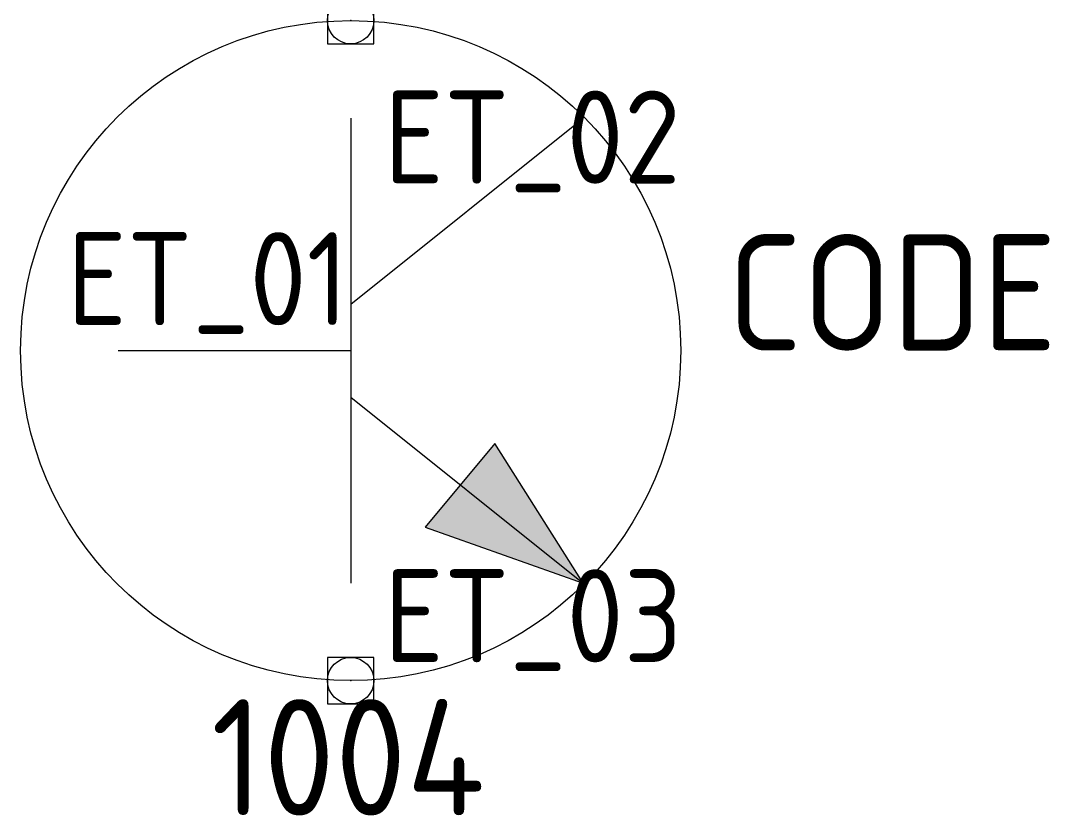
# Model space of a CAD drawing. Extents: x -7.1 to 15, y -10 to 7.1.
import ezdxf

# ---------------------------------------------------------------- set-up
doc = ezdxf.new("R2010")
doc.units = 0
doc.header["$LTSCALE"] = 10
doc.header["$MEASUREMENT"] = 0
doc.header["$PDMODE"] = 96
doc.header["$PDSIZE"] = 1
doc.layers.get('0').update_dxf_attribs({"linetype": 'CONTINUOUS'})
for name, color, linetype in [('250', 6, 'CONTINUOUS'), ('C', 7, 'CONTINUOUS'), ('TKST2', 1, 'CONTINUOUS'), ('TKST3', 3, 'CONTINUOUS')]:
    doc.layers.add(name, color=color, linetype=linetype)
doc.styles.get("Standard").update_dxf_attribs({"font": 'ISO8'})

msp = doc.modelspace()

# ---------------------------------------------------------------- linework, layer by layer
for points in [[(0, 1), (5, 5)], [(0, 5), (0, -5)], [(-5, 0), (0, 0)], [(0, -1), (5, -5)]]:
    msp.add_lwpolyline(points)
msp.add_lwpolyline([(5, -5), (3.1, -2), (1.6, -3.8), (5, -5)], close=True)
msp.add_circle((0, 0), 7.1)
msp.add_solid([(1.6, -3.8), (3.1, -2), (5, -5)])
at = {"layer": 'C', "color": 1}
msp.add_point((0, 7.1), dxfattribs=at)
at = {"layer": 'C', "color": 2}
msp.add_point((0, -7.1), dxfattribs=at)

# ---------------------------------------------------------------- texts
at = {"layer": '250'}
msp.add_attdef('1004', (-3, -10), 'mat', height=2.5, dxfattribs=at)
at = {"layer": 'TKST2'}
for tag, p, s in [('ET_02', (0.716, 3.593), 'c'), ('ET_01', (-6.103, 0.547), 'b'), ('ET_03', (0.716, -6.705), 'e')]:
    msp.add_attdef(tag, p, s, height=2, dxfattribs=at)
at = {"layer": 'TKST3'}
msp.add_attdef('CODE', (8.1, 0), '-V', height=2.5, dxfattribs=at)

doc.saveas('drawing.dxf')
